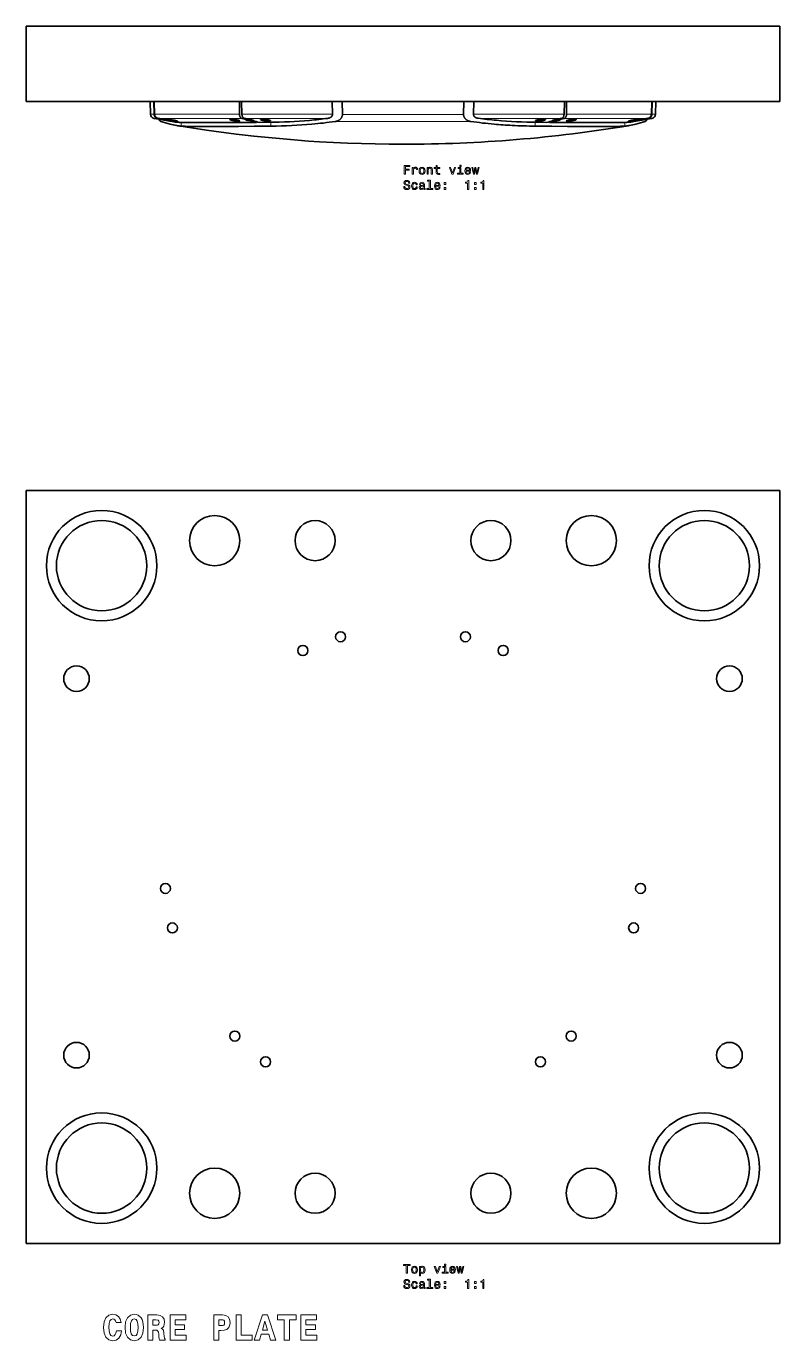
# Model space of a CAD drawing. Extents: x 98 to 810, y 212 to 739.
# Drawn here: x 510 to 810, y 215 to 739 of the extents above; entities that cross this region are included whole.
import ezdxf

# ---------------------------------------------------------------- set-up
doc = ezdxf.new("R2010")
doc.units = 0

msp = doc.modelspace()

# ---------------------------------------------------------------- linework, layer by layer
at = {"color": 7, "lineweight": 35}
for p, q in [((510.19, 739.02), (510.19, 709.02)), ((810.19, 739.02), (510.19, 739.02)), ((810.19, 709.02), (810.19, 739.02)), ((510.19, 709.02), (810.19, 709.02)), ((810.19, 554.12), (510.19, 554.12)), ((510.19, 554.12), (510.19, 254.12)), ((810.19, 254.12), (810.19, 554.12)), ((810.19, 254.12), (510.19, 254.12))]:
    msp.add_line(p, q, dxfattribs=at)
at = {"color": 7, "lineweight": 35, "ltscale": 0.126095}
for p, q in [((559.66, 703.98), (559.53, 709.02)), ((760.72, 703.98), (760.86, 709.02))]:
    msp.add_line(p, q, dxfattribs=at)
at = {"color": 7, "lineweight": 35, "ltscale": 0.12608}
for p, q in [((561.08, 703.98), (560.97, 709.02)), ((759.3, 703.98), (759.41, 709.02))]:
    msp.add_line(p, q, dxfattribs=at)
at = {"color": 7, "lineweight": 35, "ltscale": 0.12611}
for p, q in [((561.3, 703.98), (561.15, 709.02)), ((759.09, 703.98), (759.24, 709.02))]:
    msp.add_line(p, q, dxfattribs=at)
at = {"color": 7, "lineweight": 35, "ltscale": 0.126052}
for p, q in [((595.09, 703.98), (595.11, 709.02)), ((725.3, 703.98), (725.28, 709.02))]:
    msp.add_line(p, q, dxfattribs=at)
at = {"color": 7, "lineweight": 35, "ltscale": 0.126137}
for p, q in [((596.06, 703.98), (595.87, 709.02)), ((724.33, 703.98), (724.51, 709.02))]:
    msp.add_line(p, q, dxfattribs=at)
at = {"color": 7, "lineweight": 35, "ltscale": 0.126064}
for p, q in [((632.05, 709.02), (632.12, 703.98)), ((688.34, 709.02), (688.27, 703.98))]:
    msp.add_line(p, q, dxfattribs=at)
at = {"color": 7, "lineweight": 35, "ltscale": 0.126915}
for p, q in [((635.99, 709.02), (636.06, 703.94)), ((684.39, 709.02), (684.32, 703.94))]:
    msp.add_line(p, q, dxfattribs=at)
at = {"color": 7, "lineweight": 13, "ltscale": 0.035487}
for p, q in [((561.08, 703.98), (559.66, 703.98)), ((760.72, 703.98), (759.3, 703.98))]:
    msp.add_line(p, q, dxfattribs=at)
at = {"color": 7, "lineweight": 13, "ltscale": 0.034781}
for p, q in [((562.45, 702.35), (561.05, 702.35)), ((759.33, 702.35), (757.94, 702.35))]:
    msp.add_line(p, q, dxfattribs=at)
at = {"color": 7, "lineweight": 13, "ltscale": 0.29574}
for p, q in [((573.13, 703.98), (561.3, 703.98)), ((759.09, 703.98), (747.26, 703.98))]:
    msp.add_line(p, q, dxfattribs=at)
at = {"color": 7, "lineweight": 13, "ltscale": 0.291412}
for p, q in [((574.34, 702.35), (562.68, 702.35)), ((757.71, 702.35), (746.05, 702.35))]:
    msp.add_line(p, q, dxfattribs=at)
at = {"color": 7, "lineweight": 35, "ltscale": 0.001085}
for p, q in [((565.09, 701.86), (565.09, 701.91)), ((755.29, 701.86), (755.29, 701.91))]:
    msp.add_line(p, q, dxfattribs=at)
at = {"color": 7, "lineweight": 13}
for p, q in [((595.09, 703.98), (573.13, 703.98)), ((595.95, 702.35), (574.34, 702.35)), ((632.12, 703.98), (596.06, 703.98)), ((630.29, 702.35), (596.99, 702.35)), ((684.32, 703.94), (636.06, 703.94)), ((724.33, 703.98), (688.27, 703.98)), ((723.4, 702.35), (690.09, 702.35)), ((746.05, 702.35), (724.43, 702.35)), ((747.26, 703.98), (725.3, 703.98)), ((687.23, 701.07), (633.16, 701.07))]:
    msp.add_line(p, q, dxfattribs=at)
at = {"color": 7, "lineweight": 35, "ltscale": 0.007311}
for p, q in [((597.67, 701.86), (597.68, 702.16)), ((722.71, 701.86), (722.71, 702.16))]:
    msp.add_line(p, q, dxfattribs=at)
at = {"color": 7, "lineweight": 35, "ltscale": 0.010415}
msp.add_line((599.52, 701.36), (599.53, 701.77), dxfattribs=at)
at = {"color": 7, "lineweight": 35, "ltscale": 0.010414}
msp.add_line((720.87, 701.36), (720.86, 701.77), dxfattribs=at)
at = {"color": 7, "lineweight": 35, "ltscale": 0.001428}
msp.add_line((567.93, 701.36), (567.93, 701.41), dxfattribs=at)
at = {"color": 7, "lineweight": 35, "ltscale": 0.001055}
for p, q in [((571.48, 700.79), (571.48, 700.74)), ((748.9, 700.79), (748.9, 700.74))]:
    msp.add_line(p, q, dxfattribs=at)
at = {"color": 7, "lineweight": 13, "ltscale": 0.037267}
for p, q in [((571.86, 700.73), (571.9, 699.24)), ((748.48, 699.24), (748.52, 700.73))]:
    msp.add_line(p, q, dxfattribs=at)
at = {"color": 7, "lineweight": 35, "ltscale": 0.025473}
msp.add_line((583.02, 699.1), (584.03, 699.1), dxfattribs=at)
at = {"color": 7, "lineweight": 35, "ltscale": 0.004409}
msp.add_line((600.59, 701.36), (600.59, 701.53), dxfattribs=at)
at = {"color": 7, "lineweight": 35, "ltscale": 0.007123}
for p, q in [((601.86, 700.73), (601.86, 701.02)), ((718.52, 700.73), (718.52, 701.02))]:
    msp.add_line(p, q, dxfattribs=at)
at = {"color": 7, "lineweight": 35, "ltscale": 0.094174}
for p, q in [((606.69, 700.78), (602.92, 700.74)), ((717.46, 700.74), (713.7, 700.78))]:
    msp.add_line(p, q, dxfattribs=at)
at = {"color": 7, "lineweight": 13, "ltscale": 0.038715}
for p, q in [((607.54, 699.24), (607.51, 700.79)), ((712.88, 700.79), (712.85, 699.24))]:
    msp.add_line(p, q, dxfattribs=at)
at = {"color": 7, "lineweight": 35, "ltscale": 0.004407}
msp.add_line((719.8, 701.36), (719.8, 701.53), dxfattribs=at)
at = {"color": 7, "lineweight": 35, "ltscale": 0.001427}
msp.add_line((752.46, 701.36), (752.45, 701.41), dxfattribs=at)
at = {"color": 7, "lineweight": 35}
for points in [[(562.45, 702.35), (562.34, 702.37), (562.24, 702.4), (562.14, 702.44), (562.05, 702.48), (561.96, 702.53), (561.86, 702.58), (561.78, 702.64), (561.7, 702.7), (561.62, 702.77), (561.54, 702.85), (561.47, 702.93), (561.41, 703.01), (561.35, 703.1), (561.29, 703.19), (561.25, 703.28), (561.2, 703.38), (561.17, 703.48), (561.14, 703.58), (561.11, 703.68), (561.1, 703.78), (561.09, 703.88), (561.08, 703.98)], [(562.68, 702.35), (562.58, 702.37), (562.48, 702.4), (562.38, 702.44), (562.28, 702.48), (562.19, 702.53), (562.1, 702.58), (562.01, 702.64), (561.93, 702.7), (561.85, 702.77), (561.77, 702.85), (561.7, 702.93), (561.64, 703.01), (561.58, 703.1), (561.52, 703.19), (561.47, 703.28), (561.43, 703.38), (561.39, 703.48), (561.36, 703.58), (561.34, 703.68), (561.32, 703.78), (561.31, 703.88), (561.3, 703.98)], [(562.9, 702.01), (562.97, 701.89), (563.05, 701.77), (563.12, 701.65), (563.16, 701.6), (563.21, 701.55), (563.25, 701.5), (563.29, 701.45), (563.37, 701.38), (563.44, 701.31), (563.53, 701.24), (563.61, 701.19), (563.69, 701.14), (563.78, 701.1), (563.86, 701.07)], [(565.58, 701.64), (564.9, 701.76), (564.47, 701.83), (564.03, 701.9), (563.76, 701.94), (563.63, 701.96), (563.6, 701.96), (563.58, 701.96), (563.58, 701.96), (563.58, 701.96), (563.58, 701.96), (563.58, 701.96)], [(563.58, 701.96), (563.58, 701.96), (563.58, 701.96), (563.59, 701.96), (563.6, 701.95), (563.64, 701.94), (563.75, 701.92), (563.92, 701.88), (564.18, 701.83), (564.59, 701.76), (565.17, 701.65), (565.58, 701.58)], [(565.84, 701.71), (565.58, 701.76), (565.35, 701.8), (565.18, 701.84), (565.09, 701.86)], [(565.33, 701.86), (565.61, 701.83), (565.96, 701.77), (566.54, 701.68), (567.06, 701.58), (567.44, 701.51)], [(565.84, 701.71), (566.05, 701.66), (566.52, 701.58), (567, 701.5), (567.53, 701.41), (567.79, 701.38), (567.93, 701.36)], [(566.36, 701.95), (566.36, 701.95), (566.36, 701.95), (566.36, 701.96), (566.37, 701.96), (566.41, 701.96), (566.45, 701.96), (566.52, 701.96), (566.61, 701.95), (566.72, 701.94), (567.01, 701.91), (567.27, 701.87), (567.61, 701.82), (567.85, 701.78), (568.15, 701.74), (568.53, 701.67), (569.04, 701.58)], [(567.67, 701.64), (567.36, 701.7), (567.12, 701.75), (566.95, 701.79), (566.69, 701.84), (566.53, 701.88), (566.43, 701.91), (566.39, 701.93), (566.37, 701.94), (566.36, 701.94), (566.36, 701.95), (566.36, 701.95), (566.36, 701.95)], [(593.22, 701.86), (592.91, 701.9), (592.64, 701.92), (592.39, 701.94), (592.17, 701.95), (591.96, 701.96), (591.78, 701.96), (591.62, 701.96), (591.49, 701.95), (591.43, 701.94), (591.38, 701.94), (591.34, 701.93), (591.3, 701.92), (591.28, 701.91), (591.25, 701.9), (591.24, 701.89), (591.23, 701.88), (591.22, 701.87), (591.22, 701.86)], [(591.22, 701.86), (591.23, 701.84), (591.24, 701.82), (591.26, 701.8), (591.3, 701.78), (591.36, 701.75), (591.42, 701.73), (591.51, 701.69), (591.64, 701.66), (591.81, 701.61), (591.92, 701.58), (592.08, 701.55), (592.23, 701.52), (592.45, 701.48), (592.64, 701.44), (592.82, 701.42), (593.03, 701.39), (593.22, 701.36)], [(593.22, 701.86), (593.5, 701.82), (593.82, 701.78), (594, 701.74), (594.2, 701.71), (594.32, 701.68), (594.44, 701.66), (594.58, 701.63), (594.78, 701.58), (594.93, 701.53), (594.99, 701.51), (595.05, 701.49), (595.09, 701.47), (595.13, 701.45), (595.18, 701.42), (595.2, 701.4), (595.22, 701.38), (595.22, 701.37), (595.22, 701.36)], [(595.95, 702.35), (595.92, 702.36), (595.88, 702.38), (595.84, 702.39), (595.81, 702.41), (595.73, 702.45), (595.67, 702.5), (595.6, 702.56), (595.54, 702.62), (595.48, 702.69), (595.42, 702.77), (595.38, 702.84), (595.34, 702.9), (595.3, 702.97), (595.28, 703.03), (595.25, 703.08), (595.21, 703.2), (595.17, 703.32), (595.14, 703.45), (595.12, 703.58), (595.1, 703.71), (595.09, 703.84), (595.09, 703.98)], [(596.99, 702.35), (596.95, 702.36), (596.91, 702.38), (596.87, 702.39), (596.84, 702.41), (596.76, 702.45), (596.69, 702.5), (596.62, 702.56), (596.56, 702.62), (596.5, 702.69), (596.44, 702.77), (596.4, 702.82), (596.37, 702.87), (596.34, 702.92), (596.31, 702.97), (596.26, 703.08), (596.21, 703.2), (596.17, 703.32), (596.13, 703.45), (596.1, 703.58), (596.08, 703.71), (596.07, 703.84), (596.06, 703.98)], [(597.67, 701.86), (597.63, 701.86), (597.6, 701.85), (597.57, 701.84), (597.55, 701.82), (597.54, 701.82), (597.53, 701.81), (597.53, 701.8), (597.53, 701.79)], [(597.53, 701.79), (597.53, 701.78), (597.54, 701.76), (597.55, 701.75), (597.57, 701.74), (597.59, 701.72), (597.62, 701.71), (597.68, 701.68), (597.77, 701.65), (597.87, 701.62), (597.99, 701.59), (598.12, 701.56), (598.26, 701.53), (598.4, 701.5)], [(599.85, 701.72), (600.08, 701.67), (600.19, 701.65), (600.29, 701.63), (600.41, 701.59), (600.51, 701.56), (600.6, 701.53), (600.63, 701.51), (600.68, 701.49), (600.7, 701.47), (600.71, 701.46), (600.72, 701.45), (600.73, 701.44), (600.73, 701.43)], [(603.47, 701.81), (603.47, 701.8), (603.48, 701.78), (603.49, 701.76), (603.52, 701.74), (603.55, 701.72), (603.61, 701.69), (603.69, 701.66), (603.8, 701.62), (603.92, 701.58), (604.05, 701.55), (604.16, 701.53), (604.35, 701.49), (604.52, 701.45), (604.67, 701.43), (604.81, 701.41), (605, 701.38), (605.18, 701.36), (605.35, 701.34), (605.5, 701.32), (605.8, 701.29), (606.08, 701.28), (606.33, 701.26), (606.57, 701.26), (606.78, 701.26), (606.88, 701.26), (606.99, 701.27), (607.07, 701.28), (607.14, 701.28), (607.21, 701.29), (607.27, 701.3), (607.32, 701.31), (607.36, 701.33), (607.41, 701.34), (607.42, 701.35), (607.44, 701.36)], [(603.5, 701.86), (603.52, 701.87), (603.55, 701.89), (603.58, 701.9), (603.61, 701.91), (603.66, 701.92), (603.71, 701.93), (603.79, 701.94), (603.87, 701.95), (603.96, 701.95), (604.06, 701.96), (604.24, 701.96), (604.44, 701.96), (604.66, 701.96), (604.9, 701.94), (605.15, 701.93), (605.47, 701.9), (605.64, 701.88), (605.82, 701.86), (606, 701.83), (606.19, 701.81), (606.33, 701.78), (606.48, 701.76), (606.65, 701.72), (606.78, 701.7), (606.92, 701.66), (607.07, 701.62), (607.21, 701.58), (607.31, 701.54), (607.37, 701.51), (607.4, 701.49), (607.42, 701.48), (607.44, 701.46), (607.45, 701.45), (607.46, 701.44), (607.46, 701.43), (607.47, 701.42), (607.47, 701.41)], [(632.12, 703.98), (632.12, 703.89), (632.11, 703.81), (632.1, 703.72), (632.08, 703.64), (632.05, 703.56), (632.02, 703.48), (632, 703.43), (631.98, 703.38), (631.96, 703.33), (631.93, 703.29), (631.87, 703.19), (631.81, 703.11), (631.73, 703.02), (631.66, 702.95), (631.57, 702.87), (631.48, 702.8), (631.39, 702.73), (631.29, 702.67), (631.2, 702.62), (631.1, 702.57), (631, 702.53), (630.9, 702.49), (630.83, 702.47), (630.76, 702.45), (630.68, 702.43), (630.61, 702.41), (630.53, 702.39), (630.45, 702.38), (630.38, 702.36), (630.29, 702.35)], [(636.06, 703.94), (636.06, 703.81), (636.05, 703.68), (636.04, 703.54), (636.02, 703.41), (635.99, 703.28), (635.95, 703.15), (635.9, 703.02), (635.85, 702.9), (635.8, 702.77), (635.73, 702.65), (635.66, 702.53), (635.58, 702.42), (635.5, 702.31), (635.41, 702.2), (635.32, 702.1), (635.22, 702), (635.11, 701.91), (635, 701.82), (634.89, 701.73), (634.79, 701.66), (634.68, 701.59), (634.57, 701.53), (634.46, 701.47), (634.38, 701.43), (634.3, 701.4), (634.22, 701.36), (634.14, 701.33), (633.98, 701.27), (633.82, 701.22), (633.66, 701.17), (633.49, 701.13), (633.32, 701.1), (633.16, 701.07)], [(684.32, 703.94), (684.32, 703.81), (684.33, 703.68), (684.35, 703.54), (684.37, 703.41), (684.4, 703.28), (684.44, 703.15), (684.48, 703.02), (684.53, 702.9), (684.59, 702.77), (684.66, 702.65), (684.73, 702.53), (684.81, 702.42), (684.89, 702.31), (684.98, 702.2), (685.07, 702.1), (685.17, 702), (685.27, 701.91), (685.38, 701.82), (685.5, 701.73), (685.6, 701.66), (685.71, 701.59), (685.82, 701.53), (685.93, 701.47), (686.01, 701.43), (686.09, 701.4), (686.17, 701.36), (686.25, 701.33), (686.4, 701.27), (686.56, 701.22), (686.73, 701.17), (686.89, 701.13), (687.06, 701.1), (687.23, 701.07)], [(690.09, 702.35), (689.94, 702.37), (689.86, 702.39), (689.79, 702.41), (689.68, 702.43), (689.57, 702.47), (689.46, 702.5), (689.35, 702.55), (689.24, 702.6), (689.13, 702.65), (689.03, 702.71), (688.93, 702.78), (688.84, 702.85), (688.75, 702.93), (688.67, 703.01), (688.59, 703.09), (688.56, 703.14), (688.52, 703.18), (688.49, 703.23), (688.46, 703.27), (688.42, 703.35), (688.38, 703.43), (688.35, 703.51), (688.32, 703.6), (688.3, 703.68), (688.28, 703.77), (688.27, 703.84), (688.27, 703.91), (688.27, 703.98)], [(716.92, 701.81), (716.92, 701.83), (716.91, 701.84), (716.9, 701.85), (716.88, 701.86), (716.86, 701.88), (716.84, 701.89), (716.8, 701.9), (716.76, 701.91), (716.71, 701.92), (716.66, 701.93), (716.54, 701.94), (716.45, 701.95), (716.37, 701.96), (716.17, 701.96), (715.96, 701.96), (715.73, 701.96), (715.48, 701.94), (715.21, 701.92), (714.91, 701.9), (714.74, 701.88), (714.56, 701.86), (714.4, 701.84), (714.23, 701.81), (714.02, 701.78), (713.8, 701.74), (713.66, 701.71), (713.51, 701.67), (713.42, 701.65), (713.34, 701.63), (713.26, 701.6), (713.19, 701.58)], [(720.46, 701.71), (720.31, 701.68), (720.12, 701.63), (720.03, 701.61), (719.95, 701.59), (719.86, 701.56), (719.79, 701.53), (719.73, 701.5), (719.71, 701.49), (719.69, 701.47), (719.67, 701.46), (719.67, 701.45), (719.66, 701.44), (719.66, 701.43)], [(722.86, 701.79), (722.86, 701.78), (722.85, 701.77), (722.85, 701.76), (722.84, 701.75), (722.81, 701.73), (722.78, 701.72), (722.75, 701.7), (722.7, 701.68), (722.65, 701.66), (722.56, 701.63), (722.45, 701.6), (722.32, 701.57), (722.19, 701.54), (722.06, 701.51)], [(722.71, 701.86), (722.77, 701.85), (722.8, 701.84), (722.82, 701.83), (722.84, 701.82), (722.85, 701.81), (722.85, 701.81), (722.86, 701.8), (722.86, 701.79)], [(723.4, 702.35), (723.44, 702.36), (723.47, 702.38), (723.51, 702.39), (723.55, 702.41), (723.62, 702.45), (723.69, 702.5), (723.76, 702.56), (723.83, 702.62), (723.89, 702.69), (723.95, 702.77), (723.98, 702.82), (724.02, 702.87), (724.05, 702.92), (724.07, 702.97), (724.13, 703.08), (724.18, 703.2), (724.22, 703.32), (724.25, 703.45), (724.28, 703.58), (724.3, 703.71), (724.32, 703.84), (724.33, 703.98)], [(724.43, 702.35), (724.47, 702.36), (724.51, 702.38), (724.54, 702.39), (724.58, 702.41), (724.65, 702.45), (724.72, 702.5), (724.79, 702.56), (724.85, 702.62), (724.91, 702.69), (724.97, 702.77), (725.01, 702.84), (725.05, 702.9), (725.08, 702.97), (725.11, 703.03), (725.13, 703.08), (725.18, 703.2), (725.21, 703.32), (725.24, 703.45), (725.27, 703.58), (725.28, 703.71), (725.29, 703.84), (725.3, 703.98)], [(725.88, 701.64), (726.05, 701.68), (726.19, 701.71), (726.33, 701.73), (726.53, 701.77), (726.71, 701.8), (727.02, 701.84), (727.31, 701.88), (727.48, 701.9), (727.64, 701.91), (727.94, 701.94), (728.21, 701.95), (728.44, 701.96), (728.65, 701.96), (728.74, 701.96), (728.83, 701.96), (728.9, 701.95), (728.95, 701.94), (729.01, 701.94), (729.06, 701.92), (729.09, 701.92), (729.12, 701.91), (729.14, 701.9), (729.15, 701.89), (729.16, 701.87), (729.16, 701.86)], [(729.16, 701.86), (729.16, 701.85), (729.16, 701.84), (729.15, 701.82), (729.12, 701.8), (729.09, 701.78), (729.03, 701.75), (728.94, 701.72), (728.83, 701.68), (728.68, 701.64), (728.57, 701.61), (728.45, 701.58)], [(753.76, 701.86), (753.63, 701.83), (753.44, 701.79), (753.21, 701.74), (752.81, 701.66), (752.35, 701.58), (752.08, 701.53), (751.85, 701.49), (751.54, 701.44), (751.08, 701.37), (750.72, 701.32), (750.46, 701.29), (750.27, 701.27), (750.18, 701.26), (750.11, 701.26), (750.08, 701.26), (750.06, 701.26), (750.04, 701.26), (750.03, 701.27), (750.03, 701.27), (750.03, 701.27)], [(754.03, 701.95), (754.03, 701.95), (754.03, 701.95), (754.02, 701.96), (754.01, 701.96), (753.98, 701.96), (753.94, 701.96), (753.88, 701.96), (753.79, 701.95), (753.68, 701.94), (753.41, 701.91), (753.08, 701.87), (752.62, 701.8), (752.14, 701.72), (751.82, 701.66), (751.35, 701.58), (751.04, 701.52), (750.7, 701.45), (750.46, 701.4), (750.3, 701.36)], [(754.62, 701.72), (754.17, 701.63), (753.66, 701.55), (753.08, 701.45), (752.78, 701.4), (752.46, 701.36)], [(756.09, 701.86), (755.46, 701.75), (754.69, 701.62), (753.96, 701.49), (753.59, 701.42), (753.34, 701.38), (753.03, 701.31), (752.87, 701.28), (752.82, 701.27), (752.81, 701.26), (752.81, 701.26), (752.81, 701.26), (752.81, 701.26), (752.81, 701.26)], [(755.05, 701.86), (754.91, 701.84), (754.53, 701.79), (754.08, 701.71), (753.72, 701.65), (753.11, 701.54), (752.88, 701.5)], [(756.81, 701.96), (756.81, 701.96), (756.81, 701.96), (756.81, 701.96), (756.8, 701.96), (756.78, 701.95), (756.73, 701.94), (756.61, 701.91), (756.18, 701.83), (755.81, 701.76), (755.1, 701.63), (754.39, 701.51), (754.09, 701.46), (753.52, 701.36)], [(756.09, 701.86), (756.51, 701.93), (756.64, 701.94), (756.73, 701.96), (756.78, 701.96), (756.8, 701.96), (756.81, 701.96), (756.81, 701.96), (756.81, 701.96), (756.81, 701.96)], [(757.48, 702.01), (757.41, 701.89), (757.34, 701.77), (757.26, 701.65), (757.22, 701.6), (757.18, 701.55), (757.14, 701.5), (757.1, 701.45), (757.02, 701.38), (756.94, 701.31), (756.86, 701.24), (756.78, 701.19), (756.7, 701.14), (756.61, 701.1), (756.53, 701.07)], [(757.71, 702.35), (757.81, 702.37), (757.91, 702.4), (758.01, 702.44), (758.1, 702.48), (758.2, 702.53), (758.29, 702.58), (758.38, 702.64), (758.46, 702.7), (758.54, 702.77), (758.62, 702.85), (758.69, 702.93), (758.75, 703.01), (758.81, 703.1), (758.87, 703.19), (758.91, 703.28), (758.96, 703.38), (759, 703.48), (759.03, 703.58), (759.05, 703.68), (759.07, 703.78), (759.08, 703.88), (759.09, 703.98)], [(757.94, 702.35), (758.04, 702.37), (758.14, 702.4), (758.24, 702.44), (758.34, 702.48), (758.43, 702.53), (758.52, 702.58), (758.61, 702.64), (758.69, 702.7), (758.77, 702.77), (758.84, 702.85), (758.91, 702.93), (758.98, 703.01), (759.04, 703.1), (759.09, 703.19), (759.14, 703.28), (759.18, 703.38), (759.22, 703.48), (759.25, 703.58), (759.27, 703.68), (759.29, 703.78), (759.3, 703.88), (759.3, 703.98)], [(565.58, 701.64), (566.21, 701.53), (566.68, 701.45), (567.06, 701.37), (567.3, 701.33), (567.45, 701.3), (567.54, 701.27), (567.57, 701.27), (567.58, 701.26), (567.58, 701.26), (567.58, 701.26), (567.58, 701.26)], [(567.58, 701.26), (567.58, 701.26), (567.58, 701.26), (567.58, 701.26), (567.58, 701.26), (567.56, 701.26), (567.53, 701.26), (567.38, 701.28), (567.1, 701.32), (566.62, 701.4), (566.25, 701.46), (565.58, 701.58)], [(567.67, 701.64), (568.24, 701.54), (568.68, 701.47), (568.98, 701.42), (569.22, 701.38), (569.48, 701.35), (569.69, 701.32), (569.99, 701.28), (570.1, 701.27), (570.19, 701.26), (570.26, 701.26), (570.3, 701.26), (570.34, 701.26), (570.35, 701.27), (570.35, 701.27), (570.36, 701.27), (570.36, 701.27)], [(570.36, 701.27), (570.36, 701.27), (570.35, 701.27), (570.35, 701.28), (570.34, 701.28), (570.32, 701.29), (570.29, 701.31), (570.2, 701.33), (570.05, 701.37), (569.91, 701.4), (569.72, 701.45), (569.55, 701.48), (569.33, 701.52), (569.04, 701.58)], [(660.19, 692.02), (657.43, 692.03), (654.67, 692.06), (649.14, 692.15), (643.62, 692.3), (638.04, 692.49), (632.47, 692.72), (629.69, 692.87), (626.91, 693.03), (622.6, 693.32), (618.29, 693.65), (613.93, 694.01), (609.57, 694.4), (605.21, 694.82), (600.85, 695.26), (597.29, 695.64), (593.74, 696.05), (590.78, 696.41), (587.82, 696.8), (584.86, 697.2), (581.91, 697.62), (576.01, 698.5), (570.12, 699.45)], [(582.87, 700.63), (581.42, 700.63), (580.04, 700.64), (578.73, 700.64), (577.49, 700.65), (576.33, 700.66), (575.25, 700.67), (573.95, 700.69), (572.79, 700.71), (571.79, 700.73)], [(571.9, 699.24), (572.23, 699.23), (572.6, 699.21), (573.43, 699.19), (574.41, 699.16), (575.53, 699.15), (576.78, 699.13), (578.16, 699.12), (579.27, 699.11), (580.46, 699.1), (583.02, 699.1)], [(601.86, 700.73), (598.3, 700.7), (594.88, 700.68), (590.57, 700.65), (586.55, 700.64), (582.87, 700.63)], [(584.03, 699.1), (586.48, 699.1), (589.09, 699.11), (594.74, 699.13), (600.92, 699.18), (607.54, 699.24)], [(595.22, 701.36), (595.22, 701.35), (595.21, 701.34), (595.2, 701.33), (595.19, 701.32), (595.17, 701.31), (595.14, 701.3), (595.11, 701.29), (595.06, 701.29), (595.01, 701.28), (594.96, 701.27), (594.83, 701.26), (594.74, 701.26), (594.65, 701.26), (594.43, 701.26), (594.19, 701.27), (593.92, 701.29), (593.61, 701.32), (593.42, 701.34), (593.22, 701.36)], [(600.73, 701.43), (600.72, 701.41), (600.71, 701.4), (600.69, 701.39), (600.67, 701.38), (600.65, 701.37), (600.59, 701.36)], [(712.85, 699.24), (719.47, 699.18), (725.65, 699.13), (731.3, 699.11), (733.91, 699.1), (736.35, 699.1)], [(716.65, 701.64), (716.57, 701.62), (716.48, 701.59), (716.39, 701.57), (716.3, 701.54), (716.19, 701.52), (715.98, 701.47), (715.81, 701.44), (715.66, 701.42), (715.51, 701.4), (715.35, 701.37), (715.19, 701.35), (715.01, 701.33), (714.84, 701.32), (714.55, 701.29), (714.27, 701.27), (714.01, 701.26), (713.78, 701.26), (713.57, 701.26), (713.47, 701.27), (713.37, 701.27), (713.29, 701.28), (713.21, 701.29), (713.14, 701.3), (713.07, 701.31), (713.01, 701.33), (712.99, 701.34), (712.96, 701.35), (712.94, 701.37), (712.93, 701.38), (712.92, 701.39), (712.92, 701.4), (712.92, 701.41)], [(737.51, 700.63), (733.84, 700.64), (729.82, 700.65), (725.51, 700.68), (722.09, 700.7), (718.52, 700.73)], [(719.66, 701.43), (719.66, 701.42), (719.66, 701.41), (719.67, 701.4), (719.69, 701.39), (719.71, 701.38), (719.74, 701.37), (719.8, 701.36)], [(725.16, 701.36), (725.17, 701.35), (725.18, 701.34), (725.19, 701.33), (725.21, 701.32), (725.24, 701.31), (725.27, 701.3), (725.31, 701.29), (725.37, 701.28), (725.43, 701.27), (725.5, 701.27), (725.66, 701.26), (725.86, 701.26), (726.09, 701.27), (726.34, 701.28), (726.63, 701.3), (726.95, 701.34), (727.19, 701.36), (727.45, 701.4), (727.64, 701.43), (727.86, 701.46), (728.1, 701.51), (728.23, 701.53), (728.45, 701.58)], [(736.35, 699.1), (739.16, 699.1), (740.46, 699.11), (741.68, 699.11), (743.19, 699.12), (744.56, 699.14), (745.78, 699.16), (746.84, 699.18), (747.74, 699.21), (748.13, 699.23), (748.48, 699.24)], [(748.6, 700.73), (747.6, 700.71), (746.44, 700.69), (745.13, 700.67), (743.68, 700.65), (742.08, 700.64), (740.35, 700.64), (738.97, 700.63), (737.51, 700.63)], [(750.03, 701.27), (750.03, 701.27), (750.03, 701.28), (750.04, 701.28), (750.06, 701.29), (750.09, 701.3), (750.14, 701.32), (750.21, 701.34), (750.3, 701.36)], [(752.81, 701.26), (752.81, 701.26), (752.81, 701.26), (752.81, 701.26), (752.81, 701.26), (752.83, 701.26), (752.87, 701.26), (752.95, 701.27), (753.06, 701.29), (753.52, 701.36)]]:
    msp.add_lwpolyline(points, dxfattribs=at)
at = {"color": 7, "lineweight": 13}
for points in [[(660.68, 680.1), (661.15, 680.1), (661.15, 681.71), (662.62, 681.71), (662.62, 682.13), (661.15, 682.13), (661.15, 683.17), (662.96, 683.17), (662.96, 683.6), (660.68, 683.6)], [(663.87, 680.1), (664.31, 680.1), (664.31, 681.65), (664.36, 682.02), (664.5, 682.29), (664.72, 682.45), (665.01, 682.5), (665.24, 682.47), (665.4, 682.37), (665.5, 682.2), (665.54, 681.96), (665.99, 681.96), (665.93, 682.37), (665.76, 682.67), (665.48, 682.84), (665.11, 682.9), (664.85, 682.86), (664.63, 682.76), (664.43, 682.59), (664.27, 682.36), (664.27, 682.81), (663.87, 682.81)], [(666.61, 681.45), (666.69, 680.83), (666.92, 680.38), (667.29, 680.1), (667.78, 680), (668.27, 680.1), (668.64, 680.38), (668.87, 680.83), (668.96, 681.45), (668.87, 682.06), (668.64, 682.52), (668.27, 682.8), (667.78, 682.9), (667.29, 682.8), (666.92, 682.52), (666.69, 682.06)], [(667.06, 681.45), (667.11, 681.91), (667.25, 682.24), (667.48, 682.44), (667.78, 682.51), (668.09, 682.44), (668.31, 682.24), (668.45, 681.91), (668.5, 681.45), (668.45, 681), (668.31, 680.66), (668.09, 680.46), (667.78, 680.4), (667.48, 680.46), (667.25, 680.66), (667.11, 681)], [(669.78, 680.1), (670.22, 680.1), (670.22, 681.66), (670.26, 682.02), (670.41, 682.28), (670.64, 682.44), (670.94, 682.5), (671.18, 682.45), (671.33, 682.32), (671.41, 682.09), (671.43, 681.79), (671.43, 680.1), (671.88, 680.1), (671.88, 681.88), (671.86, 682.24), (671.77, 682.53), (671.47, 682.81), (671.01, 682.9), (670.75, 682.87), (670.53, 682.77), (670.35, 682.61), (670.2, 682.39), (670.2, 682.81), (669.78, 682.81)], [(673.41, 682.34), (673.41, 680.98), (673.44, 680.54), (673.58, 680.24), (673.86, 680.06), (674.34, 680), (674.86, 680.03), (674.86, 680.41), (674.48, 680.38), (674.13, 680.42), (673.95, 680.55), (673.87, 680.76), (673.85, 681.06), (673.85, 682.34), (674.86, 682.34), (674.86, 682.72), (673.85, 682.72), (673.85, 683.51), (673.41, 683.51), (673.41, 682.72), (672.64, 682.72), (672.64, 682.34)], [(679.7, 680.1), (680.16, 680.1), (681.15, 682.81), (680.69, 682.81), (679.93, 680.62), (679.16, 682.81), (678.69, 682.81)], [(683.28, 680.47), (683.28, 682.72), (682.14, 682.72), (682.14, 682.34), (682.83, 682.34), (682.83, 680.47), (681.92, 680.47), (681.92, 680.1), (684.19, 680.1), (684.19, 680.47)], [(683.29, 683.72), (682.82, 683.72), (682.82, 683.21), (683.29, 683.21)], [(685.34, 681.32), (687.12, 681.32), (687.12, 681.53), (687.04, 682.11), (686.82, 682.54), (686.47, 682.81), (686, 682.9), (685.54, 682.8), (685.19, 682.52), (684.96, 682.06), (684.88, 681.45), (684.96, 680.83), (685.18, 680.38), (685.53, 680.1), (685.98, 680), (686.38, 680.07), (686.7, 680.24), (686.94, 680.51), (687.07, 680.87), (686.63, 680.87), (686.54, 680.67), (686.41, 680.52), (686.04, 680.4), (685.75, 680.46), (685.54, 680.63), (685.39, 680.92), (685.34, 681.31)], [(685.34, 681.7), (685.4, 682.04), (685.54, 682.3), (685.74, 682.46), (686.01, 682.51), (686.28, 682.46), (686.49, 682.3), (686.61, 682.04), (686.66, 681.7)], [(688.63, 680.1), (689.04, 682.4), (689.44, 680.1), (689.86, 680.1), (690.53, 682.81), (690.1, 682.81), (689.65, 680.51), (689.25, 682.81), (688.81, 682.81), (688.42, 680.51), (687.97, 682.81), (687.54, 682.81), (688.21, 680.1)], [(660.91, 675.21), (660.46, 675.21), (660.56, 674.67), (660.81, 674.28), (661.2, 674.04), (661.72, 673.96), (662.24, 674.04), (662.63, 674.26), (662.88, 674.61), (662.97, 675.06), (662.89, 675.48), (662.68, 675.75), (662.34, 675.92), (661.88, 676.05), (661.48, 676.15), (661.23, 676.26), (661.08, 676.42), (661.04, 676.67), (661.08, 676.9), (661.21, 677.07), (661.41, 677.19), (661.69, 677.23), (661.97, 677.18), (662.2, 677.04), (662.34, 676.81), (662.41, 676.51), (662.87, 676.51), (662.87, 676.52), (662.79, 676.99), (662.55, 677.34), (662.18, 677.57), (661.68, 677.64), (661.22, 677.57), (660.87, 677.35), (660.64, 677.03), (660.56, 676.6), (660.63, 676.22), (660.82, 675.97), (661.12, 675.8), (661.53, 675.67), (661.94, 675.55), (662.25, 675.44), (662.44, 675.28), (662.5, 675.01), (662.44, 674.75), (662.29, 674.55), (662.05, 674.42), (661.74, 674.38), (661.4, 674.43), (661.14, 674.6), (660.97, 674.86)], [(665.43, 675.86), (665.87, 675.86), (665.78, 676.27), (665.56, 676.58), (665.22, 676.78), (664.78, 676.86), (664.3, 676.75), (663.93, 676.47), (663.7, 676.01), (663.62, 675.4), (663.69, 674.79), (663.92, 674.33), (664.28, 674.05), (664.77, 673.96), (665.2, 674.03), (665.54, 674.24), (665.77, 674.58), (665.87, 675.02), (665.45, 675.02), (665.37, 674.74), (665.23, 674.53), (665.03, 674.39), (664.78, 674.35), (664.47, 674.42), (664.25, 674.62), (664.12, 674.95), (664.07, 675.41), (664.12, 675.87), (664.26, 676.19), (664.49, 676.4), (664.78, 676.47), (665.04, 676.42), (665.24, 676.31), (665.37, 676.11)], [(668.35, 674.4), (668.35, 674.39), (668.37, 674.22), (668.45, 674.1), (668.77, 674), (669.01, 674.04), (669.01, 674.38), (668.91, 674.37), (668.77, 674.43), (668.74, 674.64), (668.74, 676.04), (668.68, 676.4), (668.5, 676.65), (668.2, 676.8), (667.76, 676.86), (667.34, 676.79), (667.03, 676.62), (666.83, 676.36), (666.76, 676), (666.76, 675.97), (667.16, 675.97), (667.2, 676.18), (667.31, 676.34), (667.49, 676.43), (667.75, 676.46), (668, 676.44), (668.17, 676.36), (668.28, 676.23), (668.31, 676.05), (668.29, 675.84), (668.21, 675.73), (668.01, 675.68), (667.63, 675.64), (667.2, 675.55), (666.89, 675.39), (666.71, 675.14), (666.65, 674.76), (666.7, 674.43), (666.86, 674.18), (667.11, 674.03), (667.46, 673.97), (667.93, 674.08)], [(670.66, 677.3), (670.66, 674.42), (669.75, 674.42), (669.75, 674.05), (672.01, 674.05), (672.01, 674.42), (671.1, 674.42), (671.1, 677.67), (669.96, 677.67), (669.96, 677.3)], [(673.2, 675.28), (674.97, 675.28), (674.98, 675.48), (674.9, 676.06), (674.68, 676.5), (674.32, 676.76), (673.86, 676.86), (673.4, 676.75), (673.04, 676.47), (672.82, 676.01), (672.74, 675.41), (672.81, 674.79), (673.04, 674.33), (673.39, 674.05), (673.84, 673.96), (674.23, 674.02), (674.56, 674.19), (674.79, 674.46), (674.93, 674.83), (674.49, 674.83), (674.4, 674.63), (674.27, 674.47), (673.9, 674.35), (673.61, 674.41), (673.39, 674.59), (673.25, 674.87), (673.2, 675.26)], [(673.2, 675.65), (673.26, 676), (673.39, 676.26), (673.6, 676.41), (673.87, 676.47), (674.14, 676.41), (674.34, 676.26), (674.47, 676), (674.52, 675.65)], [(676.54, 676.01), (677.24, 676.01), (677.24, 676.76), (676.54, 676.76)], [(685.91, 674.05), (686.37, 674.05), (686.37, 677.58), (686.02, 677.58), (685.93, 677.27), (685.75, 677.06), (685.47, 676.94), (685.09, 676.9), (685.09, 676.54), (685.91, 676.54)], [(688.69, 676.01), (689.38, 676.01), (689.38, 676.76), (688.69, 676.76)], [(691.98, 674.05), (692.44, 674.05), (692.44, 677.58), (692.1, 677.58), (692.01, 677.27), (691.82, 677.06), (691.55, 676.94), (691.16, 676.9), (691.16, 676.54), (691.98, 676.54)], [(668.3, 675), (668.24, 674.74), (668.08, 674.54), (667.83, 674.4), (667.54, 674.36), (667.34, 674.38), (667.21, 674.46), (667.12, 674.61), (667.1, 674.8), (667.12, 674.98), (667.2, 675.11), (667.52, 675.25), (667.93, 675.31), (668.3, 675.43)], [(676.54, 674.05), (677.24, 674.05), (677.24, 674.8), (676.54, 674.8)], [(688.69, 674.05), (689.38, 674.05), (689.38, 674.8), (688.69, 674.8)], [(661.48, 242.27), (661.94, 242.27), (661.94, 245.34), (663, 245.34), (663, 245.77), (660.42, 245.77), (660.42, 245.34), (661.48, 245.34)], [(663.57, 243.62), (663.65, 243), (663.88, 242.55), (664.25, 242.27), (664.75, 242.17), (665.24, 242.27), (665.6, 242.54), (665.84, 243), (665.92, 243.62), (665.84, 244.23), (665.6, 244.69), (665.24, 244.97), (664.75, 245.07), (664.25, 244.97), (663.88, 244.69), (663.65, 244.23)], [(664.03, 243.62), (664.07, 244.08), (664.21, 244.4), (664.44, 244.61), (664.75, 244.68), (665.05, 244.61), (665.28, 244.41), (665.42, 244.08), (665.47, 243.62), (665.42, 243.16), (665.28, 242.83), (665.05, 242.63), (664.75, 242.56), (664.44, 242.63), (664.21, 242.83), (664.07, 243.16)], [(667.16, 244.56), (667.16, 244.97), (666.71, 244.97), (666.71, 241.22), (667.16, 241.22), (667.16, 242.68), (667.31, 242.44), (667.49, 242.29), (667.93, 242.17), (668.36, 242.27), (668.69, 242.55), (668.91, 243.01), (668.99, 243.62), (668.91, 244.23), (668.69, 244.69), (668.36, 244.97), (667.93, 245.07), (667.69, 245.04), (667.49, 244.94), (667.31, 244.78)], [(667.86, 242.57), (667.56, 242.63), (667.34, 242.84), (667.21, 243.16), (667.16, 243.62), (667.21, 244.08), (667.34, 244.4), (667.56, 244.6), (667.86, 244.67), (668.13, 244.6), (668.35, 244.4), (668.48, 244.07), (668.53, 243.62), (668.48, 243.17), (668.35, 242.84), (668.13, 242.63)], [(673.62, 242.27), (674.09, 242.27), (675.08, 244.97), (674.62, 244.97), (673.86, 242.79), (673.08, 244.97), (672.62, 244.97)], [(677.2, 242.64), (677.2, 244.88), (676.06, 244.88), (676.06, 244.51), (676.76, 244.51), (676.76, 242.64), (675.85, 242.64), (675.85, 242.27), (678.12, 242.27), (678.12, 242.64)], [(677.22, 245.89), (676.75, 245.89), (676.75, 245.38), (677.22, 245.38)], [(679.27, 243.49), (681.05, 243.49), (681.05, 243.7), (680.97, 244.28), (680.75, 244.71), (680.4, 244.97), (679.93, 245.07), (679.47, 244.97), (679.12, 244.69), (678.89, 244.23), (678.81, 243.62), (678.88, 243), (679.11, 242.55), (679.46, 242.27), (679.91, 242.17), (680.31, 242.24), (680.63, 242.41), (680.87, 242.68), (681, 243.04), (680.56, 243.04), (680.47, 242.84), (680.34, 242.69), (679.97, 242.57), (679.68, 242.62), (679.46, 242.8), (679.32, 243.09), (679.27, 243.48)], [(679.27, 243.86), (679.33, 244.21), (679.46, 244.47), (679.67, 244.63), (679.94, 244.68), (680.21, 244.63), (680.42, 244.47), (680.54, 244.21), (680.59, 243.86)], [(682.56, 242.27), (682.96, 244.57), (683.37, 242.27), (683.79, 242.27), (684.46, 244.97), (684.03, 244.97), (683.58, 242.67), (683.18, 244.97), (682.74, 244.97), (682.34, 242.67), (681.89, 244.97), (681.47, 244.97), (682.14, 242.27)], [(660.91, 237.37), (660.46, 237.37), (660.56, 236.84), (660.81, 236.45), (661.2, 236.21), (661.72, 236.12), (662.24, 236.2), (662.63, 236.43), (662.88, 236.77), (662.97, 237.23), (662.89, 237.65), (662.68, 237.91), (662.34, 238.09), (661.88, 238.22), (661.48, 238.32), (661.23, 238.43), (661.08, 238.59), (661.04, 238.84), (661.08, 239.07), (661.21, 239.24), (661.41, 239.36), (661.69, 239.4), (661.97, 239.35), (662.2, 239.21), (662.34, 238.98), (662.41, 238.68), (662.87, 238.68), (662.87, 238.69), (662.79, 239.16), (662.55, 239.51), (662.18, 239.73), (661.68, 239.81), (661.22, 239.73), (660.87, 239.52), (660.64, 239.19), (660.56, 238.77), (660.63, 238.39), (660.82, 238.14), (661.12, 237.96), (661.53, 237.83), (661.94, 237.72), (662.25, 237.61), (662.44, 237.44), (662.5, 237.18), (662.44, 236.92), (662.29, 236.71), (662.05, 236.59), (661.74, 236.55), (661.4, 236.6), (661.14, 236.76), (660.97, 237.03)], [(665.43, 238.03), (665.87, 238.03), (665.78, 238.43), (665.56, 238.75), (665.22, 238.95), (664.78, 239.02), (664.3, 238.92), (663.93, 238.64), (663.7, 238.18), (663.62, 237.57), (663.69, 236.96), (663.92, 236.5), (664.28, 236.22), (664.77, 236.12), (665.2, 236.2), (665.54, 236.41), (665.77, 236.74), (665.87, 237.19), (665.45, 237.19), (665.37, 236.9), (665.23, 236.69), (665.03, 236.56), (664.78, 236.52), (664.47, 236.59), (664.25, 236.79), (664.12, 237.12), (664.07, 237.58), (664.12, 238.03), (664.26, 238.36), (664.49, 238.56), (664.78, 238.63), (665.04, 238.59), (665.24, 238.47), (665.37, 238.28)], [(668.35, 236.57), (668.35, 236.56), (668.37, 236.39), (668.45, 236.26), (668.77, 236.17), (669.01, 236.21), (669.01, 236.55), (668.91, 236.54), (668.77, 236.6), (668.74, 236.8), (668.74, 238.21), (668.68, 238.56), (668.5, 238.82), (668.2, 238.97), (667.76, 239.02), (667.34, 238.96), (667.03, 238.79), (666.83, 238.52), (666.76, 238.17), (666.76, 238.14), (667.16, 238.14), (667.2, 238.35), (667.31, 238.5), (667.49, 238.59), (667.75, 238.63), (668, 238.6), (668.17, 238.53), (668.28, 238.4), (668.31, 238.22), (668.29, 238), (668.21, 237.9), (668.01, 237.85), (667.63, 237.81), (667.2, 237.72), (666.89, 237.56), (666.71, 237.3), (666.65, 236.93), (666.7, 236.6), (666.86, 236.35), (667.11, 236.19), (667.46, 236.14), (667.93, 236.24)], [(668.3, 237.17), (668.24, 236.9), (668.08, 236.7), (667.83, 236.57), (667.54, 236.53), (667.34, 236.55), (667.21, 236.63), (667.12, 236.77), (667.1, 236.97), (667.12, 237.15), (667.2, 237.27), (667.52, 237.41), (667.93, 237.47), (668.3, 237.6)], [(670.66, 239.47), (670.66, 236.59), (669.75, 236.59), (669.75, 236.22), (672.01, 236.22), (672.01, 236.59), (671.1, 236.59), (671.1, 239.84), (669.96, 239.84), (669.96, 239.47)], [(673.2, 237.44), (674.97, 237.44), (674.98, 237.65), (674.9, 238.23), (674.68, 238.67), (674.32, 238.93), (673.86, 239.02), (673.4, 238.92), (673.04, 238.64), (672.82, 238.18), (672.74, 237.58), (672.81, 236.96), (673.04, 236.5), (673.39, 236.22), (673.84, 236.12), (674.23, 236.19), (674.56, 236.36), (674.79, 236.63), (674.93, 237), (674.49, 237), (674.4, 236.79), (674.27, 236.64), (673.9, 236.52), (673.61, 236.58), (673.39, 236.75), (673.25, 237.04), (673.2, 237.43)], [(673.2, 237.82), (673.26, 238.17), (673.39, 238.42), (673.6, 238.58), (673.87, 238.63), (674.14, 238.58), (674.34, 238.42), (674.47, 238.17), (674.52, 237.82)], [(676.54, 238.18), (677.24, 238.18), (677.24, 238.93), (676.54, 238.93)], [(676.54, 236.22), (677.24, 236.22), (677.24, 236.97), (676.54, 236.97)], [(685.91, 236.22), (686.37, 236.22), (686.37, 239.74), (686.02, 239.74), (685.93, 239.44), (685.75, 239.23), (685.47, 239.11), (685.09, 239.07), (685.09, 238.71), (685.91, 238.71)], [(688.69, 238.18), (689.38, 238.18), (689.38, 238.93), (688.69, 238.93)], [(688.69, 236.22), (689.38, 236.22), (689.38, 236.97), (688.69, 236.97)], [(691.98, 236.22), (692.44, 236.22), (692.44, 239.74), (692.1, 239.74), (692.01, 239.44), (691.82, 239.23), (691.55, 239.11), (691.16, 239.07), (691.16, 238.71), (691.98, 238.71)], [(546.06, 219.36), (545.88, 218.44), (545.58, 217.78), (545.15, 217.37), (544.62, 217.24), (543.91, 217.46), (543.44, 218.14), (543.15, 219.26), (543.06, 220.83), (543.15, 222.23), (543.45, 223.24), (543.93, 223.84), (544.59, 224.05), (545.06, 223.94), (545.45, 223.68), (545.74, 223.24), (545.93, 222.63), (548, 222.63), (547.61, 223.99), (546.88, 225.02), (545.84, 225.69), (544.6, 225.92), (543.08, 225.56), (541.91, 224.55), (541.16, 222.89), (540.9, 220.64), (541.16, 218.38), (541.91, 216.73), (543.08, 215.72), (544.6, 215.37), (545.96, 215.64), (547.04, 216.42), (547.79, 217.68), (548.16, 219.36)], [(549.5, 220.75), (549.75, 218.44), (550.5, 216.75), (551.66, 215.72), (553.2, 215.37), (554.72, 215.72), (555.9, 216.74), (556.63, 218.4), (556.91, 220.64), (556.63, 222.88), (556.32, 223.79), (555.9, 224.53), (554.72, 225.56), (554, 225.82), (553.2, 225.92), (551.68, 225.56), (550.51, 224.55), (549.76, 222.92)], [(558.54, 225.64), (558.54, 215.64), (560.64, 215.64), (560.64, 219.61), (561.33, 219.61), (562.11, 219.51), (562.59, 219.22), (562.82, 218.73), (562.92, 218.02), (562.99, 217), (563.08, 216.18), (563.25, 215.64), (565.54, 215.64), (565.54, 215.92), (565.21, 216.34), (565.09, 217.07), (564.99, 218.41), (564.76, 219.59), (564.44, 219.98), (563.9, 220.26), (564.5, 220.66), (564.92, 221.21), (565.15, 221.9), (565.24, 222.76), (565.03, 223.99), (564.46, 224.9), (563.51, 225.44), (562.2, 225.64)], [(567.44, 225.64), (567.44, 215.64), (573.8, 215.64), (573.8, 217.55), (569.52, 217.55), (569.52, 219.84), (573.25, 219.84), (573.25, 221.75), (569.52, 221.75), (569.52, 223.74), (573.68, 223.74), (573.68, 225.64)], [(584.82, 225.64), (584.82, 215.64), (586.92, 215.64), (586.92, 219.48), (587.63, 219.48), (588.98, 219.52), (590.05, 219.88), (590.63, 220.36), (591.03, 220.96), (591.25, 221.7), (591.33, 222.6), (591.13, 223.93), (590.57, 224.88), (589.62, 225.44), (588.29, 225.64)], [(600.14, 215.64), (600.14, 217.55), (595.81, 217.55), (595.81, 225.64), (593.71, 225.64), (593.71, 215.64)], [(604.26, 225.64), (600.87, 215.64), (602.99, 215.64), (603.67, 217.94), (606.75, 217.94), (607.46, 215.64), (609.62, 215.64), (606.25, 225.64)], [(612.87, 223.74), (612.87, 215.64), (614.96, 215.64), (614.96, 223.74), (617.61, 223.74), (617.61, 225.64), (610.22, 225.64), (610.22, 223.74)], [(619.49, 225.64), (619.49, 215.64), (625.84, 215.64), (625.84, 217.55), (621.56, 217.55), (621.56, 219.84), (625.29, 219.84), (625.29, 221.75), (621.56, 221.75), (621.56, 223.74), (625.73, 223.74), (625.73, 225.64)], [(553.2, 224.06), (553.88, 223.84), (554.36, 223.19), (554.65, 222.11), (554.75, 220.62), (554.66, 219.13), (554.39, 218.09), (553.91, 217.46), (553.23, 217.26), (552.5, 217.47), (552.01, 218.15), (551.74, 219.29), (551.65, 220.89), (551.75, 222.26), (552.05, 223.25), (552.54, 223.84)], [(560.64, 223.74), (561.75, 223.74), (562.73, 223.53), (562.97, 223.19), (563.06, 222.68), (562.97, 222.09), (562.71, 221.73), (562.28, 221.55), (561.68, 221.51), (560.64, 221.51)], [(587.84, 223.74), (588.42, 223.68), (588.84, 223.5), (589.1, 223.14), (589.18, 222.56), (589.08, 221.97), (588.82, 221.61), (588.38, 221.42), (587.79, 221.38), (586.92, 221.38), (586.92, 223.74)], [(605.24, 223.15), (606.23, 219.62), (604.21, 219.62)]]:
    msp.add_lwpolyline(points, close=True, dxfattribs=at)
at = {"color": 7, "lineweight": 35}
for centre, radius in [((540.19, 524.12), 22), ((780.19, 524.12), 22), ((540.19, 524.12), 18), ((585.19, 534.12), 10), ((625.19, 534.12), 8), ((695.19, 534.12), 8), ((735.19, 534.12), 10), ((780.19, 524.12), 18), ((635.33, 495.81), 2), ((685.06, 495.81), 2), ((620.31, 490.34), 2), ((700.08, 490.34), 2), ((530.19, 479.12), 5.1), ((790.19, 479.12), 5.1), ((565.58, 395.56), 2), ((754.81, 395.56), 2), ((568.36, 379.81), 2), ((752.03, 379.81), 2), ((593.22, 336.74), 2), ((727.16, 336.74), 2), ((530.19, 329.12), 5.1), ((790.19, 329.12), 5.1), ((605.47, 326.47), 2), ((714.92, 326.47), 2), ((540.19, 284.12), 22), ((780.19, 284.12), 22), ((540.19, 284.12), 18), ((780.19, 284.12), 18), ((585.19, 274.12), 10), ((735.19, 274.12), 10), ((625.19, 274.12), 8), ((695.19, 274.12), 8)]:
    msp.add_circle(centre, radius, dxfattribs=at)
for centre, radius, start, end in [((561.36, 704.02), 1.7, 181.5, 259.5907), ((660.19, 1242.02), 548.7, 259.5907, 260.4066), ((660.01, 1224.97), 531.65, 259.4255, 259.7157), ((660.56, 1227.55), 534.24, 259.443, 259.7323), ((661.82, 931.51), 238.44, 253.9641, 254.3937), ((664.24, 939.03), 246.05, 254.1376, 254.5583), ((597.84, 690.42), 11.47, 79.9008, 85.5769), ((603.53, 701.81), 0.0603, 118.818, 173.9511), ((607.63, 876.85), 175.97, 274.9984, 277.399), ((712.75, 876.85), 175.96, 262.601, 265.0016), ((722.53, 690.53), 11.37, 94.3985, 100.5114), ((656.15, 939.03), 246.05, 285.4417, 285.8624), ((658.57, 931.51), 238.44, 285.6063, 286.0359), ((660.19, 1242.02), 548.7, 279.5935, 280.4093), ((752.64, 712.71), 11.17, 280.2444, 283.7568), ((659.83, 1227.55), 534.24, 280.2677, 280.557), ((660.38, 1224.97), 531.65, 280.2843, 280.5745), ((759.02, 704.02), 1.7, 280.4093, 358.5), ((582.81, 759.09), 61.04, 251.9134, 255.4424), ((565.26, 689.27), 12.43, 76.4252, 79.9042), ((575.55, 731.01), 32.02, 255.3776, 260.2261), ((660.01, 1224.96), 531.64, 260.0263, 260.4149), ((660.53, 1227.38), 534.07, 260.0419, 260.4356), ((571.51, 716.63), 15.88, 259.9903, 266.6419), ((572.82, 715.07), 15.85, 260.1762, 266.6763), ((573.28, 756.18), 55.47, 267.2113, 268.1472), ((600.41, 712.79), 11.46, 259.9045, 265.513), ((661.38, 929.93), 236.8, 254.8544, 255.4417), ((663.69, 936.99), 243.94, 255.0097, 255.5763), ((607.41, 701.41), 0.0602, 298.7831, 353.9379), ((608.8, 873.82), 174.45, 274.9645, 278.0245), ((660.19, 1242.02), 550, 270, 279.4261), ((711.58, 873.82), 174.45, 261.9755, 265.0355), ((713.8, 898.24), 198.98, 265.0082, 267.0618), ((715.01, 922.06), 222.83, 267.0665, 269.4461), ((656.7, 936.99), 243.94, 284.4237, 284.9903), ((659, 929.93), 236.8, 284.5583, 285.1456), ((719.98, 712.73), 11.41, 274.48, 280.4983), ((747.56, 715.07), 15.85, 273.3237, 279.8238), ((659.86, 1227.38), 534.07, 279.5644, 279.9581), ((660.38, 1224.96), 531.64, 279.5851, 279.9737), ((747.11, 756.18), 55.47, 271.8528, 272.7887), ((748.88, 716.63), 15.88, 273.358, 280.0096), ((744.83, 731.01), 32.02, 279.7739, 284.6224), ((754.92, 690.25), 11.44, 100.2724, 103.6822), ((737.58, 759.09), 61.04, 284.5576, 288.0866)]:
    msp.add_arc(centre, radius, start, end, dxfattribs=at)
for centre, major_axis, ratio, start_param, end_param in [((714.92, 701.61), (2, 0.21), 0.142322, 5.744655, 6.268528), ((752.03, 701.61), (2, 0.34), 0.043792, 5.751549, 6.275774), ((475.86, 829), (214.86, -92.44), 0.413644, 5.531366, 5.628204), ((225.07, 1060.3), (470.74, -326.5), 0.327519, 5.850338, 5.908094), ((841.73, 826.45), (211.91, 89.92), 0.414362, 3.803195, 3.901013), ((714.92, 701.61), (2, 0.21), 0.14212, 2.603384, 3.126958), ((727.17, 701.61), (2, 0.25), 0.122674, 2.253673, 3.126235)]:
    msp.add_ellipse(centre, major_axis=major_axis, ratio=ratio, start_param=start_param, end_param=end_param, dxfattribs=at)

doc.saveas('drawing.dxf')
